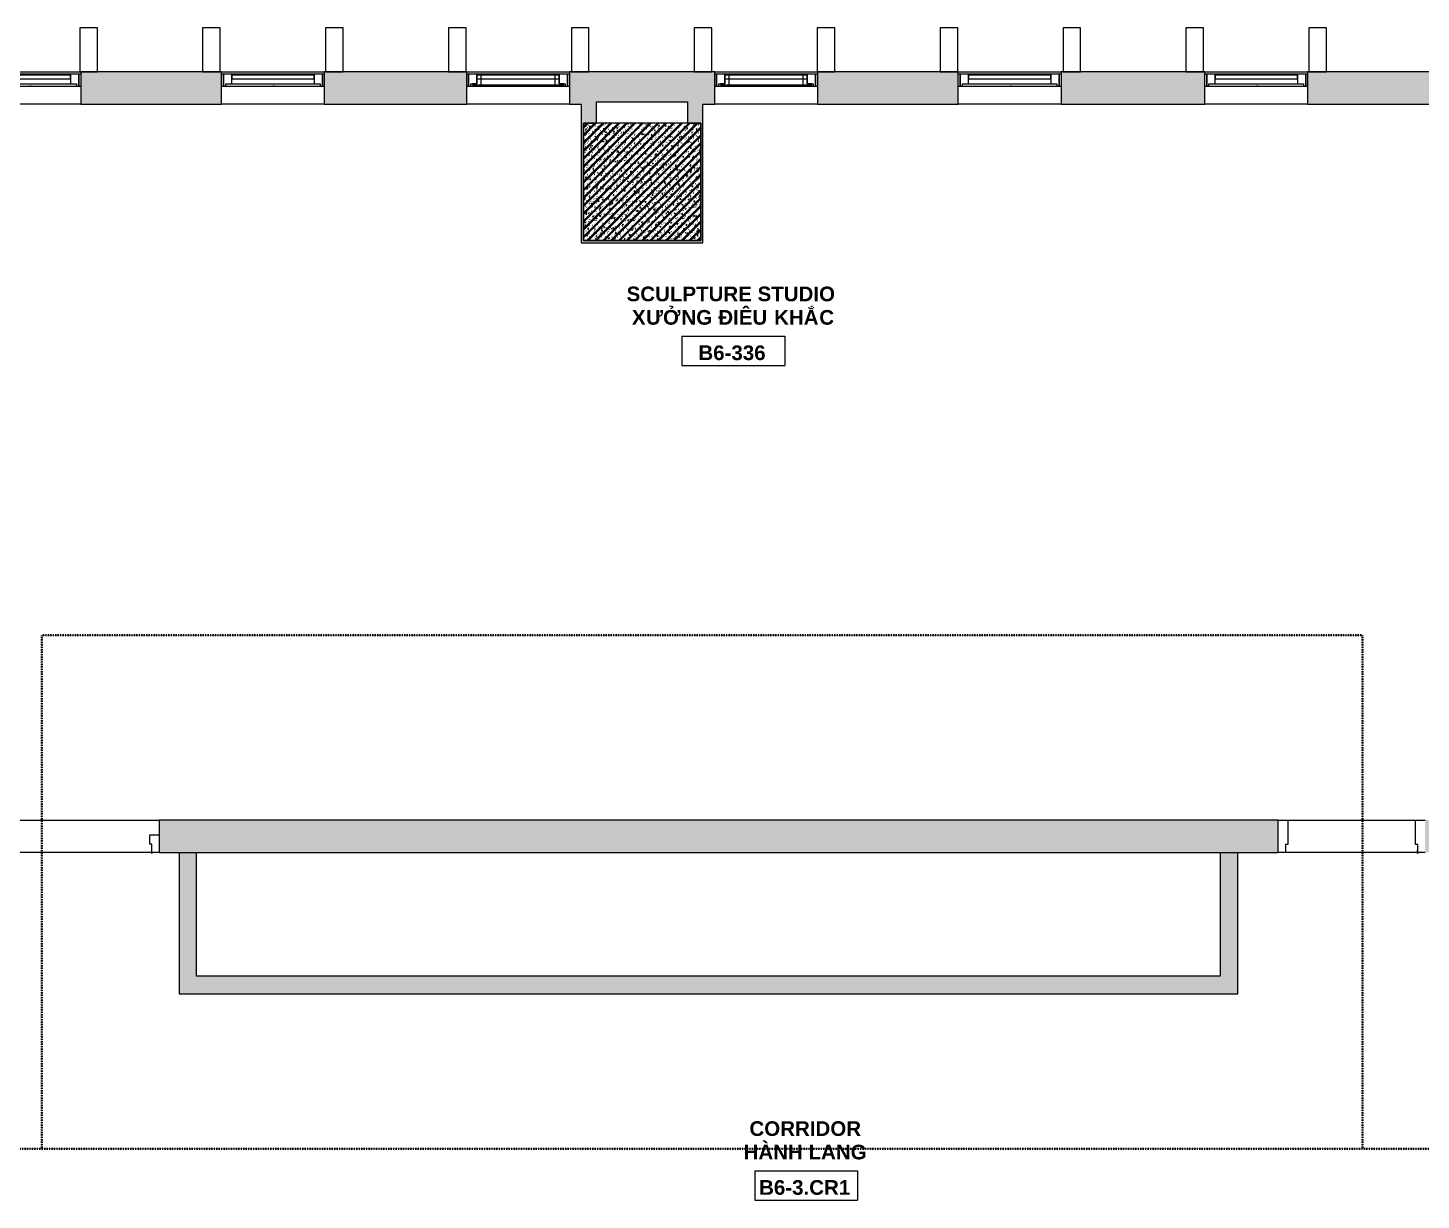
# Model space of a CAD drawing. Header units: millimetres. Extents: x -31340 to 17660, y 19597 to 75297.
# Drawn here: x -21075 to -11581, y 67306 to 75297 of the extents above; entities that cross this region are included whole.
import ezdxf

# ---------------------------------------------------------------- set-up
doc = ezdxf.new("R2010")
doc.units = ezdxf.units.MM
doc.linetypes.add('Dash', pattern=[6.35, 3.175, -3.175])
doc.linetypes.add('dash 1-1', pattern=[2, 1, -1])
for name, color, linetype, lineweight in [('A-AREA-IDEN', 2, 'Continuous', 9), ('A-DETL', 90, 'Continuous', 5), ('A-DOOR', 31, 'Continuous', 5), ('A-FLOR', 192, 'Continuous', 5), ('A-GLAZ', 151, 'Continuous', 5), ('A-GLAZ-CWMG', 51, 'Continuous', 5), ('A-GLAZ-HDLN', 1, 'Dash', 5), ('A-WALL', 113, 'Continuous', 5), ('A-WALL-PATT', 111, 'Continuous', 5), ('S-COLS', 52, 'Continuous', 5)]:
    doc.layers.add(name, color=color, linetype=linetype, lineweight=lineweight)
doc.styles.add('Arial_B', font='arialbd.ttf', dxfattribs={"height": 100})

# ---------------------------------------------------------------- blocks, each defined once
blk = doc.blocks.new('DP3-D401 - DP3-D401-12130312-3rd Traffic Floor Plan - Pedestrian')
at = {"layer": 'A-DOOR'}
for p, q in [((-800, 10), (-735, 10)), ((-735, 10), (-735, -54)), ((735, 10), (800, 10)), ((735, -54), (735, 10)), ((-750, -54), (-750, -94)), ((-735, -54), (-750, -54)), ((-747, -94), (-750, -94)), ((-750, -94), (-750, -108.4)), ((-747, -113), (-747, -94)), ((750, -54), (735, -54)), ((747, -94.1), (747, -113.1)), ((750, -94.1), (747, -94.1)), ((750, -94.1), (750, -54)), ((750, -108.5), (750, -94.1)), ((-750.8, -110), (-800, -110)), ((800, -110), (750.7, -110))]:
    blk.add_line(p, q, dxfattribs=at)
for centre, radius, start, end in [((-750, -113), 3, 110.67889, 360), ((-750, -113), 3, 228.00647, 301.33621), ((-750, -113), 3, 228.00647, 301.33621), ((-750, -113), 3, 228.00647, 301.33621), ((-750, -113), 3, 228.00647, 301.33621), ((-750, -113), 3, 228.00647, 301.33621), ((-750, -113), 3, 228.00647, 301.33621), ((-750, -113), 3, 228.00647, 301.33621), ((-752.2, -108.3), 2.19, 300.92467, 356.93383), ((750, -113.1), 3, 180, 69.32111), ((750, -113.1), 3, 238.66379, 311.99353), ((750, -113.1), 3, 238.66379, 311.99353), ((750, -113.1), 3, 238.66379, 311.99353), ((750, -113.1), 3, 238.66379, 311.99353), ((750, -113.1), 3, 238.66379, 311.99353), ((750, -113.1), 3, 238.66379, 311.99353), ((750, -113.1), 3, 238.66379, 311.99353), ((752.2, -108.4), 2.19, 183.06617, 239.07533)]:
    blk.add_arc(centre, radius, start, end, dxfattribs=at)
blk = doc.blocks.new('DP3-D303 - DP3-D303-9166974-3rd Traffic Floor Plan - Pedestrian')
at = {"layer": 'A-DOOR'}
for p, q in [((-500, 110), (-435, 110)), ((-435, 110), (-435, -56)), ((435, 110), (500, 110)), ((435, -56), (435, 110)), ((-450, -56), (-450, -110)), ((-435, -56), (-450, -56)), ((450, -56), (435, -56)), ((447, -94.1), (447, -113.1)), ((450, -94.1), (447, -94.1)), ((450, -94.1), (450, -56)), ((450, -108.5), (450, -94.1)), ((-450, -110), (-500, -110)), ((500, -110), (450.7, -110))]:
    blk.add_line(p, q, dxfattribs=at)
for centre, radius, start, end in [((450, -113.1), 3, 180, 69.32111), ((450, -113.1), 3, 238.66379, 311.99353), ((450, -113.1), 3, 238.66379, 311.99353), ((450, -113.1), 3, 238.66379, 311.99353), ((450, -113.1), 3, 238.66379, 311.99353), ((450, -113.1), 3, 238.66379, 311.99353), ((450, -113.1), 3, 238.66379, 311.99353), ((450, -113.1), 3, 238.66379, 311.99353), ((452.2, -108.4), 2.19, 183.06617, 239.07533)]:
    blk.add_arc(centre, radius, start, end, dxfattribs=at)
blk = doc.blocks.new('VGU_CLUSTER_W1A - W2A - W3A - W4 - W5C - W6 - VGU_CLUSTER_W1A-8561551-3rd Traffic Floor Plan - Pedestrian')
at = {"layer": 'A-GLAZ', "lineweight": 9}
for p, q in [((-337, 95), (-350, 95)), ((-337, 95), (-337, 12)), ((-281, 95), (-337, 95)), ((-337, 12), (-337, 95)), ((-281, 28), (-281, 95)), ((337, 95), (281, 95)), ((281, 95), (281, 28)), ((337, 12), (337, 95)), ((350, 95), (337, 95)), ((337, 95), (337, 12)), ((-350, 12), (-337, 12)), ((-337, 12), (-322, 12)), ((-322, 12), (-322, 28)), ((-322, 28), (-281, 28)), ((281, 88), (-281, 88)), ((-281, 88), (-281, 63)), ((-281, 63), (281, 63)), ((281, 63), (281, 88)), ((281, 28), (322, 28)), ((322, 28), (322, 12)), ((322, 12), (337, 12)), ((337, 12), (350, 12))]:
    blk.add_line(p, q, dxfattribs=at)
at = {"layer": 'A-GLAZ'}
for p, q in [((281, 95), (-281, 95)), ((-322, 12), (322, 12)), ((-281, 28), (281, 28))]:
    blk.add_line(p, q, dxfattribs=at)
at = {"layer": 'A-GLAZ-HDLN'}
for p in [(-13.3, 12), (13.3, 12)]:
    blk.add_line(p, (0, 12), dxfattribs=at)
blk = doc.blocks.new('VGU_CLUSTER_W1B - W2B - W3B - VGU_CLUSTER_W1B-12354645-3rd Traffic Floor Plan - Pedestrian')
at = {"layer": 'A-GLAZ', "lineweight": 9}
for p, q in [((-337, 95), (-350, 95)), ((-337, 95), (-337, 12)), ((-281, 95), (-337, 95)), ((-337, 12), (-337, 95)), ((-281, 28), (-281, 95)), ((337, 95), (281, 95)), ((281, 95), (281, 28)), ((337, 12), (337, 95)), ((350, 95), (337, 95)), ((337, 95), (337, 12)), ((-350, 12), (-337, 12)), ((-337, 12), (-322, 12)), ((-322, 12), (-322, 28)), ((-322, 28), (-281, 28)), ((-281, 28), (-311, 28)), ((-311, 28), (-311, 21)), ((-311, 21), (-251, 21)), ((-281, 88), (-281, 28)), ((-251, 88), (-281, 88)), ((281, 88), (-281, 88)), ((-281, 88), (-281, 63)), ((-281, 63), (281, 63)), ((-251, 21), (-251, 88)), ((281, 88), (251, 88)), ((251, 88), (251, 21)), ((251, 21), (311, 21)), ((281, 28), (281, 88)), ((281, 63), (281, 88)), ((311, 28), (281, 28)), ((281, 28), (322, 28)), ((311, 21), (311, 28)), ((322, 28), (322, 12)), ((322, 12), (337, 12)), ((337, 12), (350, 12))]:
    blk.add_line(p, q, dxfattribs=at)
at = {"layer": 'A-GLAZ'}
for p, q in [((281, 95), (-281, 95)), ((-322, 12), (322, 12)), ((-251, 21), (251, 21))]:
    blk.add_line(p, q, dxfattribs=at)
at = {"layer": 'A-GLAZ-HDLN'}
for p, q in [((-13.3, 95), (0, 95)), ((13.3, 95), (0, 95)), ((-13.3, 12), (0, 12)), ((13.3, 12), (0, 12))]:
    blk.add_line(p, q, dxfattribs=at)
blk = doc.blocks.new('Room Tag - Room Tag-8377849-3rd Traffic Floor Plan - Pedestrian')
at = {"layer": 'A-AREA-IDEN'}
for p, q in [((-7, -0.80625), (-7, -4.80625)), ((-7, -0.80625), (7, -0.80625)), ((7, -0.80625), (7, -4.80625)), ((-7, -4.80625), (7, -4.80625))]:
    blk.add_line(p, q, dxfattribs=at)

msp = doc.modelspace()

# ---------------------------------------------------------------- hatches: boundary and pattern name
at = {"layer": 'A-WALL-PATT'}
h = msp.add_hatch(color=256, dxfattribs=at)
h.paths.add_polyline_path([(-19054.9, 74777), (-18084.9, 74777), (-18084.9, 74997), (-19054.9, 74997), (-19054.9, 74907.8)])
h.paths.add_polyline_path([(-23114.9, 74777), (-23114.9, 74997), (-23274.9, 74997), (-23274.9, 74777)])
h.paths.add_polyline_path([(-20714.9, 74777), (-19754.9, 74777), (-19754.9, 74997), (-20714.9, 74997), (-20714.9, 74907.8)])
h.paths.add_polyline_path([(-21414.9, 74777), (-21414.9, 74997), (-22414.9, 74997), (-22414.9, 74777), (-21848.7, 74777)])
h.paths.add_polyline_path([(-17384.9, 74777), (-17304.9, 74777), (-17304.9, 74997), (-17384.9, 74997), (-17384.9, 74907.8)])
for points in [[(-17223.8, 74647), (-17199.9, 74647), (-17199.9, 74997), (-17304.9, 74997), (-17304.9, 74647), (-17289.9, 74647)], [(-17199.9, 74792), (-16579.9, 74792), (-16579.9, 74997), (-17199.9, 74997), (-17199.9, 74907.8)], [(-16489.9, 74647), (-16474.9, 74647), (-16474.9, 74997), (-16579.9, 74997), (-16579.9, 74647)], [(-17289.9, 73832), (-17289.9, 74647), (-17304.9, 74647), (-17304.9, 73832)], [(-16474.9, 73832), (-16474.9, 74647), (-16489.9, 74647), (-16489.9, 73832)], [(-17223.8, 73832), (-16489.9, 73832), (-16489.9, 73847), (-17289.9, 73847), (-17289.9, 73832)], [(-19924.9, 68712), (-19924.9, 69677), (-20044.9, 69677), (-20044.9, 68712)], [(-12829.9, 69677), (-12949.9, 69677), (-12949.9, 68832), (-12829.9, 68832)], [(-12829.9, 68712), (-12829.9, 68832), (-19924.9, 68832), (-19924.9, 68712), (-12949.9, 68712)]]:
    msp.add_hatch(color=256, dxfattribs=at).paths.add_polyline_path(points)
h = msp.add_hatch(color=256, dxfattribs=at)
h.paths.add_polyline_path([(-15694.9, 74777), (-14734.9, 74777), (-14734.9, 74997), (-15694.9, 74997), (-15694.9, 74907.8)])
h.paths.add_polyline_path([(-16394.9, 74777), (-16394.9, 74997), (-16474.9, 74997), (-16474.9, 74777)])
h.paths.add_polyline_path([(-10604.9, 74777), (-10604.9, 74997), (-10684.9, 74997), (-10684.9, 74777)])
h.paths.add_polyline_path([(-13054.9, 74777), (-13054.9, 74997), (-14034.9, 74997), (-14034.9, 74777)])
h.paths.add_polyline_path([(-12354.9, 74777), (-11384.9, 74777), (-11384.9, 74997), (-12354.9, 74997), (-12354.9, 74907.8)])
h = msp.add_hatch(color=256, dxfattribs=at)
h.paths.add_polyline_path([(-11554.9, 69677), (-10204.9, 69677), (-10204.9, 69897), (-11554.9, 69897)])
h.paths.add_polyline_path([(-12554.9, 69677), (-12554.9, 69897), (-20179.9, 69897), (-20179.9, 69677), (-12598.9, 69677)])
h.paths.add_polyline_path([(-23274.9, 69677), (-21779.9, 69677), (-21779.9, 69897), (-23274.9, 69897)])
at = {"layer": 'S-COLS'}
h = msp.add_hatch(dxfattribs=at)
h.set_pattern_fill('FP_1', color=256, style=0, pattern_type=2)
h.set_pattern_definition([(50, (0, 0), (63.763904, -5.57885), [6.668, -73.343]), (355, (0, 0), (-12.334876, 66.869514), [5.334, -58.674]), (100.451, (5.314, -0.465), (51.43036, 61.29098), [5.667, -62.332]), (46.184, (0, 17.78), (94.87722, -14.714836), [10.001, -110.014]), (96.636, (7.91, 16.55), (83.09115, 86.5993), [8.5, -93.497]), (351.184, (0, 17.78), (83.09204, 86.59928), [8.001, -88.011]), (21, (8.89, 13.335), (53.064487, -35.792726), [6.667, -73.342]), (326, (8.89, 13.335), (21.63066, 64.46546), [5.334, -58.674]), (71.451, (13.31, 10.35), (74.69646, 28.672367), [5.667, -62.332]), (37.5, (0, 0), (1.080413, 29.594271), [1.676, -56.286, 1.676, -57.887, -58.896]), (37.5, (0, 0), (1.080413, 29.594271), [-117.526, 1.676, -57.22]), (7.5, (0, 0), (23.386368, 35.063507), [1.676, -32.283, 1.676, -54.953, -22.447]), (7.5, (0, 0), (23.386368, 35.063507), [-90.589, 1.676, -20.771]), (327.5, (-19.825, 0), (47.456567, -2.005468), [1.676, -20.549, 1.676, -67.666, -92.011]), (327.5, (-19.825, 0), (47.456567, -2.005468), [-91.567, 1.676, -90.335]), (317.5, (-28.715, 0), (51.844948, 8.89904), [1.676, -27.216, 1.676, -44.374, -65.342]), (317.5, (-28.715, 0), (51.844948, 8.89904), [-74.943, 1.676, -63.665]), (45, (0, 0), (-26.715908, 26.715908), []), (45, (0, 10.89), (-26.715908, 26.715908), [])])
h.paths.add_polyline_path([(-17223.8, 73847), (-16489.9, 73847), (-16489.9, 74647), (-17289.9, 74647), (-17289.9, 73847)])

# ---------------------------------------------------------------- linework, layer by layer
at = {"layer": 'A-DETL', "linetype": 'dash 1-1', "lineweight": 40}
for p, q in [((-20979.9, 71157), (-20979.9, 67657)), ((-20979.9, 71157), (-11979.9, 71157)), ((-11979.9, 71157), (-11979.9, 67657)), ((-22474.9, 67657), (-4474.9, 67657))]:
    msp.add_line(p, q, dxfattribs=at)
at = {"layer": 'A-FLOR'}
for p, q in [((-21779.9, 69897), (-20179.9, 69897)), ((-20232.9, 69677), (-21726.9, 69677))]:
    msp.add_line(p, q, dxfattribs=at)
at = {"layer": 'A-GLAZ-CWMG'}
for p, q in [((-20601.5, 75297), (-20721.5, 75297)), ((-20721.5, 75297), (-20721.5, 74997)), ((-20601.5, 74997), (-20601.5, 75297)), ((-19764, 75297), (-19884, 75297)), ((-19884, 75297), (-19884, 74997)), ((-19764, 74997), (-19764, 75297)), ((-18926.5, 75297), (-19046.5, 75297)), ((-19046.5, 75297), (-19046.5, 74997)), ((-18926.5, 74997), (-18926.5, 75297)), ((-18089, 75297), (-18209, 75297)), ((-18209, 75297), (-18209, 74997)), ((-18089, 74997), (-18089, 75297)), ((-17251.5, 75297), (-17371.5, 75297)), ((-17371.5, 75297), (-17371.5, 74997)), ((-17251.5, 74997), (-17251.5, 75297)), ((-16414, 75297), (-16534, 75297)), ((-16534, 75297), (-16534, 74997)), ((-16414, 74997), (-16414, 75297)), ((-15576.5, 75297), (-15696.5, 75297)), ((-15696.5, 75297), (-15696.5, 74997)), ((-15576.5, 74997), (-15576.5, 75297)), ((-14739, 75297), (-14859, 75297)), ((-14859, 75297), (-14859, 74997)), ((-14739, 74997), (-14739, 75297)), ((-13901.5, 75297), (-14021.5, 75297)), ((-14021.5, 75297), (-14021.5, 74997)), ((-13901.5, 74997), (-13901.5, 75297)), ((-13064, 75297), (-13184, 75297)), ((-13184, 75297), (-13184, 74997)), ((-13064, 74997), (-13064, 75297)), ((-12226.5, 75297), (-12346.5, 75297)), ((-12346.5, 75297), (-12346.5, 74997)), ((-12226.5, 74997), (-12226.5, 75297)), ((-20721.5, 74997), (-20601.5, 74997)), ((-19884, 74997), (-19764, 74997)), ((-19046.5, 74997), (-18926.5, 74997)), ((-18209, 74997), (-18089, 74997)), ((-17371.5, 74997), (-17251.5, 74997)), ((-16534, 74997), (-16414, 74997)), ((-15696.5, 74997), (-15576.5, 74997)), ((-14859, 74997), (-14739, 74997)), ((-14021.5, 74997), (-13901.5, 74997)), ((-13184, 74997), (-13064, 74997)), ((-12346.5, 74997), (-12226.5, 74997))]:
    msp.add_line(p, q, dxfattribs=at)
at = {"layer": 'A-WALL'}
for p, q in [((-21414.9, 74997), (-20721.5, 74997)), ((-19754.9, 74997), (-19054.9, 74997)), ((-18084.9, 74997), (-17384.9, 74997)), ((-16394.9, 74997), (-15696.5, 74997)), ((-14734.9, 74997), (-14034.9, 74997)), ((-13054.9, 74997), (-12354.9, 74997)), ((-20714.9, 74777), (-21414.9, 74777)), ((-19054.9, 74777), (-19754.9, 74777)), ((-17384.9, 74777), (-18084.9, 74777)), ((-15694.9, 74777), (-16394.9, 74777)), ((-14034.9, 74777), (-14734.9, 74777)), ((-12354.9, 74777), (-13054.9, 74777)), ((-12489.9, 69897), (-11619.9, 69897)), ((-11607.9, 69677), (-12504.9, 69677))]:
    msp.add_line(p, q, dxfattribs=at)
at = {"layer": 'A-WALL', "lineweight": 15}
for p, q in [((-19754.9, 74997), (-20714.9, 74997)), ((-20714.9, 74997), (-20714.9, 74777)), ((-19754.9, 74777), (-19754.9, 74997)), ((-18084.9, 74997), (-19054.9, 74997)), ((-19054.9, 74997), (-19054.9, 74777)), ((-18084.9, 74777), (-18084.9, 74997)), ((-16394.9, 74997), (-17384.9, 74997)), ((-17384.9, 74997), (-17384.9, 74777)), ((-16394.9, 74777), (-16394.9, 74997)), ((-14734.9, 74997), (-15694.9, 74997)), ((-15694.9, 74997), (-15694.9, 74777)), ((-14734.9, 74777), (-14734.9, 74997)), ((-13054.9, 74997), (-14034.9, 74997)), ((-14034.9, 74997), (-14034.9, 74777)), ((-13054.9, 74777), (-13054.9, 74997)), ((-11384.9, 74997), (-12354.9, 74997)), ((-12354.9, 74997), (-12354.9, 74777)), ((-20714.9, 74777), (-19754.9, 74777)), ((-19054.9, 74777), (-18084.9, 74777)), ((-17384.9, 74777), (-17304.9, 74777)), ((-17304.9, 74777), (-17304.9, 73832)), ((-17199.9, 74647), (-17199.9, 74792)), ((-17199.9, 74792), (-16579.9, 74792)), ((-16579.9, 74792), (-16579.9, 74647)), ((-16474.9, 73832), (-16474.9, 74777)), ((-16474.9, 74777), (-16394.9, 74777)), ((-15694.9, 74777), (-14734.9, 74777)), ((-14034.9, 74777), (-13054.9, 74777)), ((-12354.9, 74777), (-11384.9, 74777)), ((-17289.9, 73847), (-17289.9, 74647)), ((-17289.9, 74647), (-17199.9, 74647)), ((-16579.9, 74647), (-16489.9, 74647)), ((-16489.9, 74647), (-16489.9, 73847)), ((-17304.9, 73832), (-16474.9, 73832)), ((-16489.9, 73847), (-17289.9, 73847)), ((-12554.9, 69897), (-20179.9, 69897)), ((-20179.9, 69897), (-20179.9, 69677)), ((-12554.9, 69677), (-12554.9, 69897)), ((-20179.9, 69677), (-12554.9, 69677)), ((-20044.9, 69677), (-20044.9, 68712)), ((-19924.9, 68832), (-19924.9, 69677)), ((-12949.9, 69677), (-12949.9, 68832)), ((-12829.9, 68712), (-12829.9, 69677)), ((-12949.9, 68832), (-19924.9, 68832)), ((-20044.9, 68712), (-12829.9, 68712))]:
    msp.add_line(p, q, dxfattribs=at)
at = {"layer": 'S-COLS', "lineweight": 15}
for p, q in [((-16489.9, 74647), (-17289.9, 74647)), ((-17289.9, 74647), (-17289.9, 73847)), ((-16489.9, 73847), (-16489.9, 74647)), ((-17289.9, 73847), (-16489.9, 73847))]:
    msp.add_line(p, q, dxfattribs=at)

# ---------------------------------------------------------------- block references
at = {"layer": 'A-AREA-IDEN', "xscale": 49.99999999999998, "yscale": 49.99999999999998, "zscale": 49.99999999999998}
for p in [(-16267.9, 73236), (-15771.4, 67546.7)]:
    msp.add_blockref('Room Tag - Room Tag-8377849-3rd Traffic Floor Plan - Pedestrian', p, dxfattribs=at)
at = {"layer": 'A-DOOR'}
for name, p in [('DP3-D303 - DP3-D303-9166974-3rd Traffic Floor Plan - Pedestrian', (-12054.9, 69787)), ('DP3-D401 - DP3-D401-12130312-3rd Traffic Floor Plan - Pedestrian', (-20979.9, 69787))]:
    msp.add_blockref(name, p, dxfattribs=at)
at = {"layer": 'A-GLAZ'}
for name, p in [('VGU_CLUSTER_W1A - W2A - W3A - W4 - W5C - W6 - VGU_CLUSTER_W1A-8561551-3rd Traffic Floor Plan - Pedestrian', (-21064.9, 74887)), ('VGU_CLUSTER_W1A - W2A - W3A - W4 - W5C - W6 - VGU_CLUSTER_W1A-8561551-3rd Traffic Floor Plan - Pedestrian', (-19404.9, 74887)), ('VGU_CLUSTER_W1B - W2B - W3B - VGU_CLUSTER_W1B-12354645-3rd Traffic Floor Plan - Pedestrian', (-17734.9, 74887)), ('VGU_CLUSTER_W1B - W2B - W3B - VGU_CLUSTER_W1B-12354645-3rd Traffic Floor Plan - Pedestrian', (-16044.9, 74887)), ('VGU_CLUSTER_W1A - W2A - W3A - W4 - W5C - W6 - VGU_CLUSTER_W1A-8561551-3rd Traffic Floor Plan - Pedestrian', (-14384.9, 74887)), ('VGU_CLUSTER_W1A - W2A - W3A - W4 - W5C - W6 - VGU_CLUSTER_W1A-8561551-3rd Traffic Floor Plan - Pedestrian', (-12704.9, 74887))]:
    msp.add_blockref(name, p, dxfattribs=at)

# ---------------------------------------------------------------- texts
at = {"layer": 'A-AREA-IDEN', "char_height": 100, "attachment_point": 1, "style": 'Arial_B'}
for s, insert, width in [('SCULPTURE STUDIO', (-16995.2, 73533.4), 1759.704), ('ƯỞ', (-16863.1, 73373.7), 364.768), ('ĐIÊU ', (-16370.3, 73373.7), 460.97), ('KHẮ', (-15990, 73373.7), 432.911), ('\\fArial|b1|i0|c0|p34|;X', (-16959, 73373.7), 116.245), ('NG ', (-16621.7, 73373.7), 304.641), ('\\fArial|b1|i0|c0|p34|;C', (-15682.4, 73373.7), 124.262), ('B6-336', (-16506.3, 73132.3), 565.19), ('CORRIDOR', (-16158.2, 67844.1), 933.966), ('HÀNH LANG', (-16198, 67684.3), 1030.168), ('B6-3.CR1', (-16092.5, 67442.9), 765.612)]:
    msp.add_mtext(s, dxfattribs=dict(at, insert=insert, width=width))

doc.saveas('drawing.dxf')
